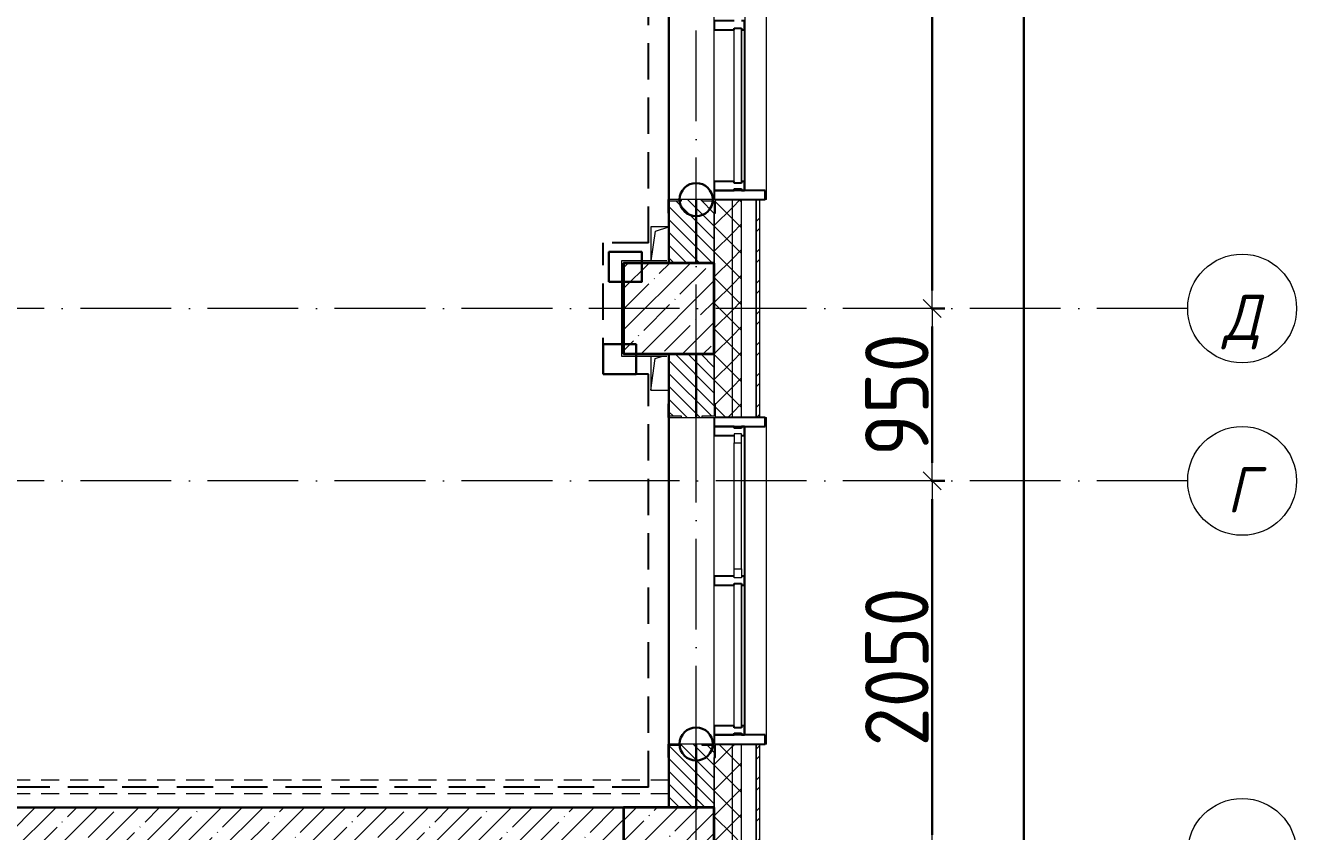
# Model space of a CAD drawing. Header units: millimetres. Extents: x -213536 to 1564669, y -45299 to 942238.
# Drawn here: x 530496 to 537500, y 434503 to 438945 of the extents above; entities that cross this region are included whole.
import ezdxf

# ---------------------------------------------------------------- set-up
doc = ezdxf.new("R2010")
doc.units = ezdxf.units.MM
for name, pattern in [('200_ШТРИХ_ш1п0_6_', [160, 100, -60]), ('50_200_ШТРИХ_1Т_ш5_п1_п1_', [700, 500, -100, 0, -100]), ('Штрих короткий', [300, 150, -150]), ('Штриховая _2 мм - 1 мм_', [300, 200, -100])]:
    doc.linetypes.add(name, pattern=pattern)
for name, color, linetype, lineweight in [('0-1', 7, 'Continuous', 5), ('0-2', 7, 'Continuous', 9), ('2.1) ПГП окна 2.8 м', 5, 'Continuous', 30), ('3) ЖБ 4м', 3, 'Continuous', 30), ('3.1) ЖБ окна 1.2 м', 102, 'Continuous', 30), ('4) Метл уголки', 6, 'Continuous', 30), ('5) Швы', 2, 'Continuous', 30), ('Импосты витража', 7, 'Continuous', 9), ('Импосты витража-1', 7, 'Continuous', 25), ('Каркас_Импост', 7, 'Continuous', 13), ('Линии-1', 7, '200_ШТРИХ_ш1п0_6_', 9), ('Несущие колонны', 7, 'Continuous', 9), ('Несущие колонны-1', 7, 'Continuous', 35), ('Обобщенные модели', 7, 'Continuous', 9), ('Общие ребра', 7, 'Continuous', 9), ('Окна', 7, 'Continuous', 9), ('Оси', 7, 'Continuous', 9), ('Оси-1', 7, 'Continuous', 20), ('Оси-2', 7, '50_200_ШТРИХ_1Т_ш5_п1_п1_', 9), ('Остекление-1', 7, 'Continuous', 9), ('Перемычка-1', 7, 'Штрих короткий', 9), ('Размеры', 7, 'Continuous', 15), ('Стены', 7, 'Continuous', 9), ('Стены-1', 7, 'Continuous', 13), ('Штриховка разреза-1', 7, 'Continuous', 9)]:
    doc.layers.add(name, color=color, linetype=linetype, lineweight=lineweight)
doc.layers.add('Каркас_Импост-2', color=7, linetype='Continuous', lineweight=9, true_color=0xaaaaaa)
doc.layers.add('СТ-1_1', color=7, linetype='Штриховая _2 мм - 1 мм_', lineweight=90, true_color=0x888888)
doc.layers.get('0-2').off()
doc.styles.add('ISOCPEUR_I_1', font='isocpeui.ttf', dxfattribs={"width": 0.85, "height": 2.5})
doc.styles.add('СПДС', font='isocpeur.ttf', dxfattribs={"width": 0.9})
doc.dimstyles.new('Размера А3', dxfattribs={"dimtxt": 200, "dimasz": 100, "dimexe": 70, "dimexo": 100, "dimgap": 20, "dimtad": 1, "dimdec": 0, "dimrnd": 10, "dimzin": 0, "dimdsep": 46, "dimtxsty": 'СПДС', "dimblk": 'ARROWHEAD_6', "dimcen": 1, "dimclrd": 256, "dimclre": 256, "dimclrt": 256, "dimazin": 0, "dimtfac": 1, "dimtdec": 0, "dimtmove": 2, "dimatfit": 3, "dimfxl": 1, "dimtolj": 1, "dimtzin": 0, "dimarcsym": 0})
pattern_1 = [(45, (0, 0), (-70.71068, 70.71068), []), (135, (0, 0), (-70.71068, -70.71068), [])]
pattern_2 = [(135, (0, 0), (-35.35534, -35.35534), [])]

# ---------------------------------------------------------------- blocks, each defined once
blk = doc.blocks.new('Ось сетки - Круг_Ø6_00__ISO-2_5_0_9K_-16731441-АИ2_03_План отделки стен 3-го этажа _Часть 2_')
at = {"layer": 'Оси-1'}
blk.add_circle((0, 0), 3, dxfattribs=at)
blk = doc.blocks.new('ARROWHEAD_6')
at = {"color": 0, "linetype": 'Continuous'}
for p, q in [((0, 0), (-1, 0)), ((-0.5, -0.5), (0.5, 0.5))]:
    blk.add_line(p, q, dxfattribs=at)
blk = doc.blocks.new('*D4761')
at = {"layer": 'Defpoints', "color": 0, "transparency": 16777216}
for p in [(535386.8, 436435.4), (535492.9, 436435.4), (535386.8, 434385.4)]:
    blk.add_point(p, dxfattribs=at)
at = {"layer": 'Размеры', "lineweight": -2, "transparency": 16777216}
for p, q in [((535486.8, 436435.4), (535562.9, 436435.4)), ((535492.9, 434485.4), (535492.9, 436335.4)), ((535486.8, 434385.4), (535562.9, 434385.4))]:
    blk.add_line(p, q, dxfattribs=at)
at = {"layer": 'Размеры', "lineweight": -2, "transparency": 16777216, "xscale": 100, "yscale": 100, "zscale": 100}
for p, rotation in [((535492.9, 436435.4), 90), ((535492.9, 434385.4), 270)]:
    blk.add_blockref('ARROWHEAD_6', p, dxfattribs=dict(at, rotation=rotation))
at = {"layer": 'Размеры', "transparency": 16777216, "insert": (535297.9, 435410.4), "char_height": 350, "width": 2.488, "attachment_point": 5, "rotation": 90, "style": 'СПДС'}
blk.add_mtext('\\A1;2050', dxfattribs=at)
blk = doc.blocks.new('*D4762')
at = {"layer": 'Defpoints', "color": 0, "transparency": 16777216}
for p in [(535386.8, 437385.4), (535492.9, 437385.4), (535386.8, 436435.4)]:
    blk.add_point(p, dxfattribs=at)
at = {"layer": 'Размеры', "lineweight": -2, "transparency": 16777216}
for p, q in [((535486.8, 437385.4), (535562.9, 437385.4)), ((535492.9, 436535.4), (535492.9, 437285.4)), ((535486.8, 436435.4), (535562.9, 436435.4))]:
    blk.add_line(p, q, dxfattribs=at)
at = {"layer": 'Размеры', "lineweight": -2, "transparency": 16777216, "xscale": 100, "yscale": 100, "zscale": 100}
for p, rotation in [((535492.9, 437385.4), 90), ((535492.9, 436435.4), 270)]:
    blk.add_blockref('ARROWHEAD_6', p, dxfattribs=dict(at, rotation=rotation))
at = {"layer": 'Размеры', "transparency": 16777216, "insert": (535297.9, 436910.4), "char_height": 350, "width": 1.866, "attachment_point": 5, "rotation": 90, "style": 'СПДС'}
blk.add_mtext('\\A1;950', dxfattribs=at)
blk = doc.blocks.new('*D4763')
at = {"layer": 'Defpoints', "color": 0, "transparency": 16777216}
for p in [(535386.8, 443385.4), (535492.9, 443385.4), (535386.8, 437385.4)]:
    blk.add_point(p, dxfattribs=at)
at = {"layer": 'Размеры', "lineweight": -2, "transparency": 16777216}
for p, q in [((535486.8, 443385.4), (535562.9, 443385.4)), ((535492.9, 437485.4), (535492.9, 443285.4)), ((535486.8, 437385.4), (535562.9, 437385.4))]:
    blk.add_line(p, q, dxfattribs=at)
at = {"layer": 'Размеры', "lineweight": -2, "transparency": 16777216, "xscale": 100, "yscale": 100, "zscale": 100}
for p, rotation in [((535492.9, 443385.4), 90), ((535492.9, 437385.4), 270)]:
    blk.add_blockref('ARROWHEAD_6', p, dxfattribs=dict(at, rotation=rotation))
at = {"layer": 'Размеры', "transparency": 16777216, "insert": (535297.9, 440385.4), "char_height": 350, "width": 2.488, "attachment_point": 5, "rotation": 90, "style": 'СПДС'}
blk.add_mtext('\\A1;6000', dxfattribs=at)
blk = doc.blocks.new('*D4774')
at = {"layer": 'Defpoints', "color": 0, "transparency": 16777216}
for p in [(535630.4, 474285.4), (535998.3, 474285.4), (535892.2, 425235.4)]:
    blk.add_point(p, dxfattribs=at)
at = {"layer": 'Размеры', "lineweight": -2, "transparency": 16777216}
for p, q in [((535730.4, 474285.4), (536068.3, 474285.4)), ((535998.3, 425335.4), (535998.3, 474185.4)), ((535992.2, 425235.4), (536068.3, 425235.4))]:
    blk.add_line(p, q, dxfattribs=at)
at = {"layer": 'Размеры', "lineweight": -2, "transparency": 16777216, "xscale": 100, "yscale": 100, "zscale": 100}
for p, rotation in [((535998.3, 474285.4), 90), ((535998.3, 425235.4), 270)]:
    blk.add_blockref('ARROWHEAD_6', p, dxfattribs=dict(at, rotation=rotation))
at = {"layer": 'Размеры', "transparency": 16777216, "insert": (535803.3, 449760.4), "char_height": 350, "width": 3.186, "attachment_point": 5, "rotation": 90, "style": 'СПДС'}
blk.add_mtext('\\A1;49050', dxfattribs=at)
blk = doc.blocks.new('BSC_Колонна _Прямоугольная - 500х500-V21-АИ2_03_План отделки стен 3-го этажа _Часть 2_')
at = {"layer": 'Несущие колонны'}
h = blk.add_hatch(dxfattribs=at)
h.set_pattern_fill('FP_29', color=256, style=0, pattern_type=2)
h.set_pattern_definition([(45, (-103350, -9150), (-114.04925, 114.04925), []), (45, (-103235.95, -9150), (-114.04925, 114.04925), [201.613, -40.323, 3.353, -36.97])])
h.paths.add_polyline_path([(-250, -250), (250, -250), (250, 250), (-250, 250)], flags=0)
at = {"layer": 'Несущие колонны-1'}
for p, q in [((250, 250), (-250, 250)), ((-250, 250), (-250, -250)), ((250, -250), (250, 250)), ((-250, -250), (250, -250))]:
    blk.add_line(p, q, dxfattribs=at)
blk = doc.blocks.new('BSC_Колонна _Прямоугольная - 500х500-V74-АИ2_03_План отделки стен 3-го этажа _Часть 2_')
at = {"layer": 'Несущие колонны'}
h = blk.add_hatch(dxfattribs=at)
h.set_pattern_fill('FP_84', color=256, style=0, pattern_type=2)
h.set_pattern_definition([(45, (-103350, -12150), (-114.04925, 114.04925), []), (45, (-103235.95, -12150), (-114.04925, 114.04925), [201.613, -40.323, 3.353, -36.97])])
h.paths.add_polyline_path([(-250, -250), (250, -250), (250, 250), (-250, 250)], flags=0)
at = {"layer": 'Несущие колонны-1'}
for p, q in [((250, 250), (-250, 250)), ((-250, 250), (-250, -250)), ((250, -250), (250, 250)), ((-250, -250), (250, -250))]:
    blk.add_line(p, q, dxfattribs=at)
blk = doc.blocks.new('PNS_Панель прямоугольная2 - Нр_Стекло - 40мм-26243474-АИ2_03_План отделки стен 3-го этажа _Часть 2_')
at = {"layer": 'Каркас_Импост'}
for p, q in [((-397.5, 0), (-397.5, 40)), ((-397.5, 40), (-347.5, 40)), ((-347.5, 40), (-347.5, 0)), ((397.5, 40), (347.5, 40)), ((347.5, 40), (347.5, 0)), ((397.5, 0), (397.5, 40)), ((-347.5, 0), (-397.5, 0)), ((347.5, 0), (397.5, 0))]:
    blk.add_line(p, q, dxfattribs=at)
at = {"layer": 'Каркас_Импост-2'}
for p, q in [((-347.5, 40), (347.5, 40)), ((-347.5, 0), (347.5, 0))]:
    blk.add_line(p, q, dxfattribs=at)
blk = doc.blocks.new('Прямоугольный импост - Импост структурный с накладкой - 150мм-25647633-АИ2_03_План отделки стен 3-го этажа _Часть 2_')
at = {"layer": 'Импосты витража-1'}
for p, q in [((-25, 0), (-25, 17)), ((-25, 17), (25, 17)), ((-15, 0), (-25, 0)), ((-15, -40), (-15, 0)), ((25, 17), (25, 0)), ((-25, -150), (-25, -40)), ((-25, -40), (-15, -40)), ((25, -40), (25, -150)), ((25, -150), (-25, -150))]:
    blk.add_line(p, q, dxfattribs=at)
blk = doc.blocks.new('Прямоугольный импост - Импост структурный с накладкой - 150мм-25647642-АИ2_03_План отделки стен 3-го этажа _Часть 2_')
at = {"layer": 'Импосты витража'}
for p, q in [((27275, -100), (28050, -100)), ((27275, -267), (28050, -267))]:
    blk.add_line(p, q, dxfattribs=at)
blk = doc.blocks.new('Прямоугольный импост - Импост структурный с накладкой - 150мм-V161-АИ2_03_План отделки стен 3-го этажа _Часть 2_')
at = {"layer": 'Импосты витража-1'}
for p, q in [((-25, 0), (-25, 17)), ((-25, 17), (25, 17)), ((25, 0), (15, 0)), ((15, 0), (15, -40)), ((25, 17), (25, 0)), ((-25, -150), (-25, -40)), ((15, -40), (25, -40)), ((25, -40), (25, -150)), ((25, -150), (-25, -150))]:
    blk.add_line(p, q, dxfattribs=at)
blk = doc.blocks.new('PNS_Панель прямоугольная1 - Нр_Стекло - 40мм-25259299-АИ2_03_План отделки стен 3-го этажа _Часть 2_')
at = {"layer": 'Остекление-1'}
for p, q in [((-387.5, 40), (387.5, 40)), ((-397.5, 0), (397.5, 0)), ((387.5, 0), (-387.5, 0))]:
    blk.add_line(p, q, dxfattribs=at)
blk = doc.blocks.new('Прямоугольный импост - Импост структурный с накладкой - 150мм-25647644-АИ2_03_План отделки стен 3-го этажа _Часть 2_')
at = {"layer": 'Импосты витража-1'}
for p, q in [((-25, 0), (-25, 17)), ((-25, 17), (25, 17)), ((-15, 0), (-25, 0)), ((-15, -40), (-15, 0)), ((25, 0), (15, 0)), ((15, 0), (15, -40)), ((25, 17), (25, 0)), ((-25, -150), (-25, -40)), ((-25, -40), (-15, -40)), ((15, -40), (25, -40)), ((25, -40), (25, -150)), ((25, -150), (-25, -150))]:
    blk.add_line(p, q, dxfattribs=at)
blk = doc.blocks.new('Прямоугольный импост - Откос НВФ_50х280 мм-V169-АИ2_03_План отделки стен 3-го этажа _Часть 2_')
at = {"layer": 'Импосты витража-1'}
for p, q in [((-50, 130), (0, 130)), ((-50, -150), (-50, 130)), ((0, 130), (0, -144)), ((0, -150), (-50, -150))]:
    blk.add_line(p, q, dxfattribs=at)
blk = doc.blocks.new('Прямоугольный импост - Откос НВФ_50х280 мм-25993838-АИ2_03_План отделки стен 3-го этажа _Часть 2_')
at = {"layer": 'Импосты витража-1'}
for p, q in [((0, 130), (-50, 130)), ((-50, 130), (-50, -150)), ((0, -144), (0, 130)), ((-50, -150), (0, -150))]:
    blk.add_line(p, q, dxfattribs=at)
blk = doc.blocks.new('Проем_Дверь_Прямоугольный - 1800х2700h_оконные проемы-25805030-АИ2_03_План отделки стен 3-го этажа _Часть 2_')
at = {"layer": 'Перемычка-1'}
for p, q in [((900, 125), (-900, 125)), ((900, -125), (-900, -125))]:
    blk.add_line(p, q, dxfattribs=at)
blk = doc.blocks.new('Проем_Дверь_Прямоугольный - 4800х2700h_оконные проемы-26053820-АИ2_03_План отделки стен 3-го этажа _Часть 2_')
at = {"layer": 'Перемычка-1'}
for p, q in [((2400, 125), (-2400, 125)), ((2400, -125), (-2400, -125))]:
    blk.add_line(p, q, dxfattribs=at)
blk = doc.blocks.new('Фахверк_СКБ_Уголок - 250_2700-27497298-АИ2_03_План отделки стен 3-го этажа _Часть 2_')
at = {"layer": 'Обобщенные модели'}
for p, q in [((200, 181), (125, 181)), ((125, 181), (125, 106)), ((131, 106), (131, 175)), ((131, 175), (200, 175)), ((200, 175), (200, 181)), ((125, 106), (131, 106)), ((131, -6), (125, -6)), ((125, -6), (125, -81)), ((131, -75), (131, -6)), ((125, -81), (200, -81)), ((200, -75), (131, -75)), ((200, -81), (200, -75))]:
    blk.add_line(p, q, dxfattribs=at)
blk = doc.blocks.new('PNS_Панель прямоугольная1 - Нр_Стекло - 40мм-28068333-АИ2_03_План отделки стен 3-го этажа _Часть 2_')
at = {"layer": 'Остекление-1'}
for p, q in [((-417.5, 40), (417.5, 40)), ((-427.5, 0), (427.5, 0)), ((417.5, 0), (-417.5, 0))]:
    blk.add_line(p, q, dxfattribs=at)
blk = doc.blocks.new('Прямоугольный импост - Импост структурный с накладкой - 150мм-28072255-АИ2_03_План отделки стен 3-го этажа _Часть 2_')
at = {"layer": 'Импосты витража'}
for p, q in [((47650, -100), (48485, -100)), ((47650, -267), (48485, -267))]:
    blk.add_line(p, q, dxfattribs=at)
blk = doc.blocks.new('Прямоугольный импост - Импост структурный с накладкой - 150мм-28072247-АИ2_03_План отделки стен 3-го этажа _Часть 2_')
at = {"layer": 'Импосты витража-1'}
for p, q in [((-25, 0), (-25, 17)), ((-25, 17), (25, 17)), ((-15, 0), (-25, 0)), ((-15, -40), (-15, 0)), ((25, 0), (15, 0)), ((15, 0), (15, -40)), ((25, 17), (25, 0)), ((-25, -150), (-25, -40)), ((-25, -40), (-15, -40)), ((15, -40), (25, -40)), ((25, -40), (25, -150)), ((25, -150), (-25, -150))]:
    blk.add_line(p, q, dxfattribs=at)
blk = doc.blocks.new('Прямоугольный импост - Импост структурный с накладкой - 150мм-V191-АИ2_03_План отделки стен 3-го этажа _Часть 2_')
at = {"layer": 'Импосты витража-1'}
for p, q in [((-25, 0), (-25, 17)), ((-25, 17), (25, 17)), ((-15, 0), (-25, 0)), ((-15, -40), (-15, 0)), ((25, 17), (25, 0)), ((-25, -150), (-25, -40)), ((-25, -40), (-15, -40)), ((25, -40), (25, -150)), ((25, -150), (-25, -150))]:
    blk.add_line(p, q, dxfattribs=at)
blk = doc.blocks.new('Прямоугольный импост - Откос НВФ_50х280 мм-26226373-АИ2_03_План отделки стен 3-го этажа _Часть 2_')
at = {"layer": 'Импосты витража-1'}
for p, q in [((0, 130), (-50, 130)), ((-50, 130), (-50, -150)), ((0, -144), (0, 130)), ((-50, -150), (0, -150))]:
    blk.add_line(p, q, dxfattribs=at)
blk = doc.blocks.new('AR_Отверстие прямоугольное _в плите_ - AR_Отверстие прямоугольное _в плите_-V224-АИ2_03_План отделки стен 3-го этажа _Часть 2_')
at = {"layer": 'Обобщенные модели'}
for p, q in [((-50, 88), (-50, -100)), ((-50, -100), (-25, 75)), ((-25, 75), (14, 88)), ((-50, -100), (50, -100))]:
    blk.add_line(p, q, dxfattribs=at)
blk = doc.blocks.new('AR_Отверстие прямоугольное _в плите_ - AR_Отверстие прямоугольное _в плите_-V234-АИ2_03_План отделки стен 3-го этажа _Часть 2_')
at = {"layer": 'Обобщенные модели'}
for p, q in [((49.2, 100), (-50, 100)), ((-50, 100), (-50, -88.4)), ((-48.3, -88.4), (-25, 75)), ((-25, 75), (49.2, 99.7)), ((38, -100), (50, -100))]:
    blk.add_line(p, q, dxfattribs=at)
blk = doc.blocks.new('Отлив_СКБ - Отлив витража_120_НВФ-31885687-АИ2_03_План отделки стен 3-го этажа _Часть 2_')
at = {"layer": 'Окна'}
for p, q in [((1750, -2), (50, -2)), ((0, -120), (0, -113)), ((0, -120), (1800, -120)), ((1800, -113), (1800, -120))]:
    blk.add_line(p, q, dxfattribs=at)
blk = doc.blocks.new('Отлив_СКБ - Отлив витража_120_НВФ-31885688-АИ2_03_План отделки стен 3-го этажа _Часть 2_')
at = {"layer": 'Окна'}
for p, q in [((4750, -2), (50, -2)), ((0, -120), (0, -113)), ((0, -120), (4800, -120)), ((4800, -113), (4800, -120))]:
    blk.add_line(p, q, dxfattribs=at)
blk = doc.blocks.new('0125-Р-ОО-Ш2-АР-о_23_10_2024_rvt-1-АИ2_03_План отделки стен 3-го этажа _Часть 2_')
at = {"layer": 'Штриховка разреза-1'}
h = blk.add_hatch(dxfattribs=at)
h.set_pattern_fill('FP_81', color=256, style=0, pattern_type=2)
h.set_pattern_definition(pattern_1)
h.paths.add_polyline_path([(103700, -200), (103700, 750), (103606, 750), (103606, 675), (103600, 675), (103600, -200)], flags=0)
h.paths.add_polyline_path([(103700, 2550), (103700, 3750), (103606, 3750), (103606, 3675), (103600, 3675), (103600, 2625), (103606, 2625), (103606, 2550)], flags=0)
h.paths.add_polyline_path([(103700, 5550), (103700, 6750), (103606, 6750), (103606, 6675), (103600, 6675), (103600, 5625), (103606, 5625), (103606, 5550)], flags=0)
h.paths.add_polyline_path([(103700, 8550), (103700, 9750), (103606, 9750), (103606, 9675), (103600, 9675), (103600, 8625), (103606, 8625), (103606, 8550)], flags=0)
h.paths.add_polyline_path([(103700, 11550), (103700, 12750), (103606, 12750), (103606, 12675), (103600, 12675), (103600, 11625), (103606, 11625), (103606, 11550)], flags=0)
h.paths.add_polyline_path([(103606, 17550), (103700, 17550), (103700, 18750), (103606, 18750), (103606, 18675), (103600, 18675), (103600, 17625), (103606, 17625), (103606, 17556)], flags=0)
h.paths.add_polyline_path([(103700, 20550), (103700, 21750), (103606, 21750), (103606, 21675), (103600, 21675), (103600, 20625), (103606, 20625), (103606, 20550)], flags=0)
h.paths.add_polyline_path([(103700, 23550), (103700, 24750), (103606, 24750), (103606, 24675), (103600, 24675), (103600, 23625), (103606, 23625), (103606, 23550)], flags=0)
h.paths.add_polyline_path([(103606, 26550), (103700, 26550), (103700, 27750), (103606, 27750), (103606, 27675), (103600, 27675), (103600, 26625), (103606, 26625), (103606, 26556)], flags=0)
h.paths.add_polyline_path([(103606, 29550), (103700, 29550), (103700, 30750), (103606, 30750), (103606, 30675), (103600, 30675), (103600, 29625), (103606, 29625), (103606, 29556)], flags=0)
h.paths.add_polyline_path([(103700, 35550), (103700, 36750), (103606, 36750), (103606, 36675), (103600, 36675), (103600, 35625), (103606, 35625), (103606, 35550)], flags=0)
h.paths.add_polyline_path([(103606, 38550), (103700, 38550), (103700, 39750), (103606, 39750), (103606, 39675), (103600, 39675), (103600, 38625), (103606, 38625), (103606, 38556)], flags=0)
h.paths.add_polyline_path([(103606, 41550), (103700, 41550), (103700, 42750), (103606, 42750), (103606, 42675), (103600, 42675), (103600, 41625), (103606, 41625), (103606, 41556)], flags=0)
h.paths.add_polyline_path([(103700, 47550), (103700, 48615), (103600, 48615), (103600, 47625), (103606, 47625), (103606, 47550)], flags=0)
h = blk.add_hatch(dxfattribs=at)
h.set_pattern_fill('FP_81', color=256, style=0, pattern_type=2)
h.set_pattern_definition(pattern_1)
h.paths.add_polyline_path([(103700, -250), (103750, -250), (103750, 750), (103700, 750), (103700, -200)], flags=0)
h.paths.add_polyline_path([(103750, 2550), (103750, 3750), (103700, 3750), (103700, 2550)], flags=0)
h.paths.add_polyline_path([(103700, 5550), (103750, 5550), (103750, 6750), (103700, 6750), (103700, 6024.8)], flags=0)
h.paths.add_polyline_path([(103700, 8550), (103750, 8550), (103750, 9750), (103700, 9750), (103700, 8797)], flags=0)
h.paths.add_polyline_path([(103750, 11550), (103750, 12750), (103700, 12750), (103700, 11550)], flags=0)
h.paths.add_polyline_path([(103700, 17550), (103750, 17550), (103750, 18750), (103700, 18750), (103700, 18037.6)], flags=0)
h.paths.add_polyline_path([(103700, 20550), (103750, 20550), (103750, 21750), (103700, 21750), (103700, 20809.8)], flags=0)
h.paths.add_polyline_path([(103700, 23550), (103750, 23550), (103750, 24750), (103700, 24750), (103700, 23581.9)], flags=0)
h.paths.add_polyline_path([(103750, 26550), (103750, 27750), (103700, 27750), (103700, 26550)], flags=0)
h.paths.add_polyline_path([(103750, 29550), (103750, 30750), (103700, 30750), (103700, 29550)], flags=0)
h.paths.add_polyline_path([(103700, 35550), (103750, 35550), (103750, 36750), (103700, 36750), (103700, 35594.7)], flags=0)
h.paths.add_polyline_path([(103700, 38550), (103750, 38550), (103750, 39750), (103700, 39750), (103700, 39291)], flags=0)
h.paths.add_polyline_path([(103750, 41550), (103750, 42750), (103700, 42750), (103700, 41550)], flags=0)
h.paths.add_polyline_path([(103750, 47550), (103750, 48615), (103700, 48615), (103700, 47550)], flags=0)
h = blk.add_hatch(dxfattribs=at)
h.set_pattern_fill('FP_80', color=256, style=0, pattern_type=2)
h.set_pattern_definition([(45, (0, 0), (-85.53659, 85.53659), []), (45, (57.02, 0), (-85.53659, 85.53659), [])])
h.paths.add_polyline_path([(103830, -350), (103850, -350), (103850, 750), (103830, 750), (103830, -330)], flags=0)
h.paths.add_polyline_path([(103850, 2550), (103850, 3750), (103830, 3750), (103830, 2550)], flags=0)
h.paths.add_polyline_path([(103850, 5550), (103850, 6750), (103830, 6750), (103830, 5550)], flags=0)
h.paths.add_polyline_path([(103850, 8550), (103850, 9750), (103830, 9750), (103830, 8550)], flags=0)
h.paths.add_polyline_path([(103830, 11550), (103850, 11550), (103850, 12750), (103830, 12750), (103830, 11569.1)], flags=0)
h.paths.add_polyline_path([(103850, 17550), (103850, 18750), (103830, 18750), (103830, 17550)], flags=0)
h.paths.add_polyline_path([(103830, 20550), (103850, 20550), (103850, 21750), (103830, 21750), (103830, 20809.8)], flags=0)
h.paths.add_polyline_path([(103850, 23550), (103850, 24750), (103830, 24750), (103830, 23550)], flags=0)
h.paths.add_polyline_path([(103850, 26550), (103850, 27750), (103830, 27750), (103830, 26550)], flags=0)
h.paths.add_polyline_path([(103830, 29550), (103850, 29550), (103850, 30750), (103830, 30750), (103830, 30050.4)], flags=0)
h.paths.add_polyline_path([(103830, 35550), (103850, 35550), (103850, 36750), (103830, 36750), (103830, 35594.7)], flags=0)
h.paths.add_polyline_path([(103830, 38550), (103850, 38550), (103850, 39750), (103830, 39750), (103830, 39291)], flags=0)
h.paths.add_polyline_path([(103830, 41550), (103850, 41550), (103850, 42750), (103830, 42750), (103830, 42063.2)], flags=0)
h.paths.add_polyline_path([(103830, 47550), (103850, 47550), (103850, 48615), (103830, 48615), (103830, 47607.5)], flags=0)
h = blk.add_hatch(dxfattribs=at)
h.set_pattern_fill('FP_1', color=256, style=0, pattern_type=2)
h.set_pattern_definition(pattern_2)
h.paths.add_polyline_path([(103350, 12400), (103600, 12400), (103600, 12744), (103531, 12744), (103531, 12750), (103419, 12750), (103419, 12744), (103350, 12744), (103350, 12493.2)], flags=0)
h.paths.add_polyline_path([(103419, 17550), (103531, 17550), (103531, 17556), (103600, 17556), (103600, 17900), (103350, 17900), (103350, 17556), (103419, 17556)], flags=0)
h = blk.add_hatch(dxfattribs=at)
h.set_pattern_fill('FP_1', color=256, style=0, pattern_type=2)
h.set_pattern_definition(pattern_2)
h.paths.add_polyline_path([(103600, 9400), (103600, 9744), (103531, 9744), (103531, 9750), (103419, 9750), (103419, 9744), (103350, 9744), (103350, 9400)], flags=0)
h.paths.add_polyline_path([(103419, 11550), (103531, 11550), (103531, 11556), (103600, 11556), (103600, 11900), (103350, 11900), (103350, 11556), (103419, 11556)], flags=0)
h = blk.add_hatch(dxfattribs=at)
h.set_pattern_fill('FP_2', color=256, style=0, pattern_type=2)
h.set_pattern_definition([(45, (0, 0), (-114.04925, 114.04925), []), (45, (114.05, 0), (-114.04925, 114.04925), [201.612, -40.322, 3.353, -36.97])])
h.paths.add_polyline_path([(103100, 9150), (103100, 9400), (96100, 9400), (96100, 9150), (102188.9, 9150)], flags=0)
at = {"layer": 'Линии-1'}
for p, q in [((103350, 9550), (95800, 9550)), ((103350, 9475), (95800, 9475))]:
    blk.add_line(p, q, dxfattribs=at)
at = {"layer": 'Общие ребра'}
for p, q in [((103700, 11550), (103700, 12750)), ((103750, 11550), (103750, 12750)), ((103600, 12675), (103600, 12400)), ((103600, 12400), (103600, 12675)), ((103600, 11900), (103600, 11625)), ((103600, 11625), (103600, 11900)), ((103700, 8550), (103700, 9750)), ((103750, 8550), (103750, 9750)), ((103600, 9675), (103600, 9400)), ((103600, 9400), (103600, 9675))]:
    blk.add_line(p, q, dxfattribs=at)
at = {"layer": 'Стены'}
for p, q in [((103350, 12750), (103350, 17550)), ((103350, 9750), (103350, 11550))]:
    blk.add_line(p, q, dxfattribs=at)
at = {"layer": 'Стены-1'}
for p, q in [((103531, 12750), (103419, 12750)), ((103830, 12750), (103606, 12750)), ((103830, 11550), (103830, 12750)), ((103850, 12750), (103830, 12750)), ((103830, 12750), (103830, 11550)), ((103850, 11550), (103850, 12750)), ((103350, 12675), (103350, 12400)), ((103350, 11900), (103350, 11625)), ((103419, 11550), (103531, 11550)), ((103606, 11550), (103830, 11550)), ((103830, 11550), (103850, 11550)), ((103531, 9750), (103419, 9750)), ((103830, 9750), (103606, 9750)), ((103830, 8550), (103830, 9750)), ((103850, 9750), (103830, 9750)), ((103830, 9750), (103830, 8550)), ((103850, 8550), (103850, 9750)), ((103350, 9675), (103350, 9400)), ((103100, 9400), (96100, 9400))]:
    blk.add_line(p, q, dxfattribs=at)
at = {"layer": '0-2'}
for name, p, rotation in [('Проем_Дверь_Прямоугольный - 4800х2700h_оконные проемы-26053820-АИ2_03_План отделки стен 3-го этажа _Часть 2_', (103475, 15150), 269.9999999999999), ('Отлив_СКБ - Отлив витража_120_НВФ-31885688-АИ2_03_План отделки стен 3-го этажа _Часть 2_', (103767, 12750), 90), ('Прямоугольный импост - Импост структурный с накладкой - 150мм-28072255-АИ2_03_План отделки стен 3-го этажа _Часть 2_', (103500, -34800), 90.00000000000026), ('PNS_Панель прямоугольная1 - Нр_Стекло - 40мм-28068333-АИ2_03_План отделки стен 3-го этажа _Часть 2_', (103750, 13267.5), 89.99999999999852), ('Фахверк_СКБ_Уголок - 250_2700-27497298-АИ2_03_План отделки стен 3-го этажа _Часть 2_', (103425, 12875), 269.9999999999999), ('Прямоугольный импост - Откос НВФ_50х280 мм-26226373-АИ2_03_План отделки стен 3-го этажа _Часть 2_', (103750, 12750), 269.9999999999985), ('AR_Отверстие прямоугольное _в плите_ - AR_Отверстие прямоугольное _в плите_-V234-АИ2_03_План отделки стен 3-го этажа _Часть 2_', (103300.4, 12500.2), 359.7830200212787), ('Фахверк_СКБ_Уголок - 250_2700-27497298-АИ2_03_План отделки стен 3-го этажа _Часть 2_', (103525, 11425), 89.9999999999999), ('Проем_Дверь_Прямоугольный - 1800х2700h_оконные проемы-25805030-АИ2_03_План отделки стен 3-го этажа _Часть 2_', (103475, 10650), 269.9999999999999), ('Отлив_СКБ - Отлив витража_120_НВФ-31885687-АИ2_03_План отделки стен 3-го этажа _Часть 2_', (103767, 9750), 90), ('Прямоугольный импост - Импост структурный с накладкой - 150мм-25647642-АИ2_03_План отделки стен 3-го этажа _Часть 2_', (103500, -16600), 89.99999999999999), ('PNS_Панель прямоугольная2 - Нр_Стекло - 40мм-26243474-АИ2_03_План отделки стен 3-го этажа _Часть 2_', (103750, 11062.5), 89.9999999999975), ('Прямоугольный импост - Импост структурный с накладкой - 150мм-25647642-АИ2_03_План отделки стен 3-го этажа _Часть 2_', (103500, -17425), 89.99999999999878), ('PNS_Панель прямоугольная1 - Нр_Стекло - 40мм-25259299-АИ2_03_План отделки стен 3-го этажа _Часть 2_', (103750, 10237.5), 89.9999999999975), ('Фахверк_СКБ_Уголок - 250_2700-27497298-АИ2_03_План отделки стен 3-го этажа _Часть 2_', (103425, 9875), 269.9999999999999), ('Прямоугольный импост - Откос НВФ_50х280 мм-25993838-АИ2_03_План отделки стен 3-го этажа _Часть 2_', (103750, 9750), 269.9999999999975)]:
    blk.add_blockref(name, p, dxfattribs=dict(at, rotation=rotation))
at = {"layer": '0-2', "extrusion": (0, 0, -1)}
for name, p, rotation in [('Прямоугольный импост - Импост структурный с накладкой - 150мм-V191-АИ2_03_План отделки стен 3-го этажа _Часть 2_', (-103750, 13710), 90.00000000000146), ('Прямоугольный импост - Импост структурный с накладкой - 150мм-28072247-АИ2_03_План отделки стен 3-го этажа _Часть 2_', (-103750, 12825), 90.00000000000146), ('Прямоугольный импост - Откос НВФ_50х280 мм-V169-АИ2_03_План отделки стен 3-го этажа _Часть 2_', (-103750, 11550), 90.0000000000025), ('Прямоугольный импост - Импост структурный с накладкой - 150мм-V161-АИ2_03_План отделки стен 3-го этажа _Часть 2_', (-103750, 11475), 90.0000000000025), ('Прямоугольный импост - Импост структурный с накладкой - 150мм-25647633-АИ2_03_План отделки стен 3-го этажа _Часть 2_', (-103750, 10650), 90.0000000000025), ('Прямоугольный импост - Импост структурный с накладкой - 150мм-25647644-АИ2_03_План отделки стен 3-го этажа _Часть 2_', (-103750, 9825), 90.0000000000025)]:
    blk.add_blockref(name, p, dxfattribs=dict(at, rotation=rotation))
at = {"layer": '0-2'}
for name, p in [('BSC_Колонна _Прямоугольная - 500х500-V74-АИ2_03_План отделки стен 3-го этажа _Часть 2_', (103350, 12150)), ('AR_Отверстие прямоугольное _в плите_ - AR_Отверстие прямоугольное _в плите_-V224-АИ2_03_План отделки стен 3-го этажа _Часть 2_', (103300, 11800)), ('BSC_Колонна _Прямоугольная - 500х500-V21-АИ2_03_План отделки стен 3-го этажа _Часть 2_', (103350, 9150))]:
    blk.add_blockref(name, p, dxfattribs=at)
blk = doc.blocks.new('3этНиз')
at = {"layer": 'СТ-1_1', "lineweight": 25}
for p, q in [((533930.1, 437747.4), (533930.1, 443023.4)), ((533680.1, 437023.4), (533680.1, 437747.4)), ((533930.1, 437747.4), (533680.1, 437747.4)), ((533930.1, 437023.4), (533680.1, 437023.4)), ((533930.1, 434747.4), (533930.1, 437023.4)), ((533930.1, 434747.4), (526604.1, 434747.4))]:
    blk.add_line(p, q, dxfattribs=at)
at = {"layer": 'Стены-1'}
for p, q in [((533780.1, 437647.4), (533780.1, 437123.4)), ((534030.1, 437647.4), (533780.1, 437647.4)), ((534042.1, 437123.4), (534042.1, 437135.4)), ((533780.1, 437123.4), (534030.1, 437123.4))]:
    blk.add_line(p, q, dxfattribs=at)
at = {"layer": '0-1'}
blk.add_blockref('0125-Р-ОО-Ш2-АР-о_23_10_2024_rvt-1-АИ2_03_План отделки стен 3-го этажа _Часть 2_', (430692.1, 425235.4), dxfattribs=at)
blk = doc.blocks.new('Ось 3 этаж')
at = {"layer": 'Оси-2'}
for p, q in [((534192.1, 423014.8), (534192.1, 477896.8)), ((536900.4, 437385.4), (526392.1, 437385.4)), ((536900.4, 436435.4), (428373.3, 436435.4))]:
    blk.add_line(p, q, dxfattribs=at)
at = {"layer": 'Оси-1', "xscale": 99.99999999999993, "yscale": 99.99999999999993, "zscale": 99.99999999999993}
for p, rotation in [((537200.4, 437385.4), 89.9999999999998), ((537200.4, 436435.4), 89.99999999999982), ((537200.4, 434385.4), 89.99999999999982)]:
    blk.add_blockref('Ось сетки - Круг_Ø6_00__ISO-2_5_0_9K_-16731441-АИ2_03_План отделки стен 3-го этажа _Часть 2_', p, dxfattribs=dict(at, rotation=rotation))
at = {"layer": 'Оси', "char_height": 250, "attachment_point": 1, "style": 'ISOCPEUR_I_1'}
for s, insert, width in [('\\fISOCPEUR|b0|i1|c204|p34|;\\W.9;Д', (537095.9, 437461.5), 252.532), ('\\fISOCPEUR|b0|i1|c204|p34|;\\W.9;Г', (537116.6, 436511.5), 202.025)]:
    blk.add_mtext(s, dxfattribs=dict(at, insert=insert, width=width))
at = {"layer": 'Размеры'}
for base, p1, p2, picture, middle in [((535998.3, 474285.4), (535892.2, 425235.4), (535630.4, 474285.4), '*D4774', (535803.3, 449760.4)), ((535492.9, 443385.4), (535386.8, 437385.4), (535386.8, 443385.4), '*D4763', (535297.9, 440385.4)), ((535492.9, 437385.4), (535386.8, 436435.4), (535386.8, 437385.4), '*D4762', (535297.9, 436910.4)), ((535492.9, 436435.4), (535386.8, 434385.4), (535386.8, 436435.4), '*D4761', (535297.9, 435410.4))]:
    dim = blk.add_linear_dim(base=base, p1=p1, p2=p2, angle=90, dimstyle='Размера А3', override={"dimtxt": 350}, dxfattribs=at)
    dim.commit()
    dim.dimension.update_dxf_attribs({"geometry": picture, "text_midpoint": middle})

msp = doc.modelspace()

# ---------------------------------------------------------------- linework, layer by layer
at = {"layer": '2.1) ПГП окна 2.8 м'}
for points in [[(534192.1, 437635.4), (534192.1, 437985.4)], [(534192.1, 436785.4), (534192.1, 437135.4)], [(534192.1, 434635.4), (534192.1, 434985.4)]]:
    msp.add_lwpolyline(points, dxfattribs=at)
at = {"layer": '3) ЖБ 4м'}
for points in [[(534042.1, 437135.4), (533792.1, 437135.4), (533792.1, 437635.4), (534042.1, 437635.4)], [(534042.1, 434635.4), (526492.1, 434635.4)]]:
    msp.add_lwpolyline(points, dxfattribs=at)
at = {"layer": '3.1) ЖБ окна 1.2 м'}
for points in [[(534042.1, 437635.4), (534042.1, 443135.4)], [(534042.1, 434635.4), (534042.1, 437135.4)]]:
    msp.add_lwpolyline(points, dxfattribs=at)
at = {"layer": '4) Метл уголки'}
for points in [[(533710.9, 437532.1), (533892.2, 437532.1), (533892.2, 437696.8), (533710.9, 437696.8)], [(533680.1, 437023.4), (533861.4, 437023.4), (533861.4, 437188.2), (533680.1, 437188.2)]]:
    msp.add_lwpolyline(points, close=True, dxfattribs=at)
at = {"layer": '5) Швы'}
for centre in [(534192.1, 437985.4), (534192.1, 434985.4)]:
    msp.add_circle(centre, 91.6, dxfattribs=at)

# ---------------------------------------------------------------- block references
at = {"color": 5, "lineweight": 30}
msp.add_blockref('Ось 3 этаж', (0, 0), dxfattribs=at)
at = {"layer": '3) ЖБ 4м'}
msp.add_blockref('3этНиз', (0, 0), dxfattribs=at)

doc.saveas('drawing.dxf')
